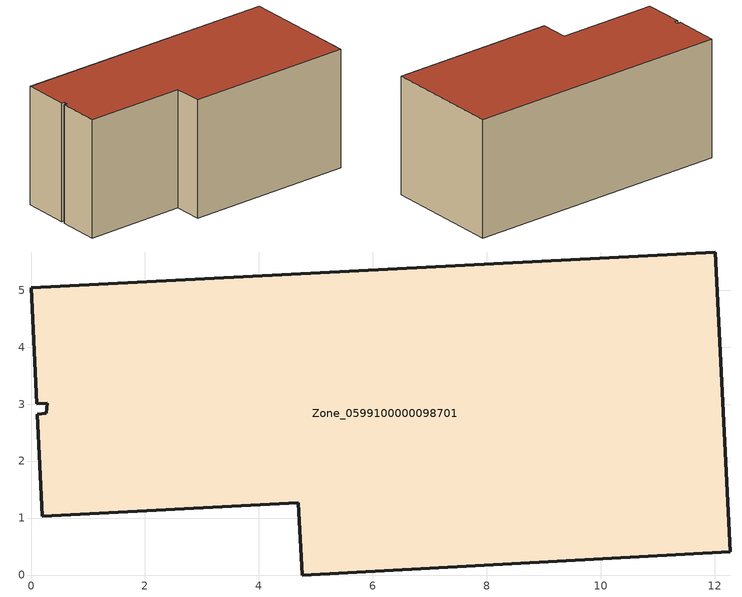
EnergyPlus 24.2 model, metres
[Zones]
Zone_0599100000098701
 floor ground (C_G): 0,5.04 12.01,5.67 12.28,0.41 4.76,0 4.69,1.27 0.2,1.03 0.11,2.82 0.26,2.84 0.28,3.02 0.1,3.01 z0
 wall outside (C_F): 12.01,5.67 0,5.04 0.1,3.01 0.28,3.02 0.26,2.84 0.11,2.82 0.2,1.03 4.69,1.27 4.76,0 12.28,0.41 12.01,5.67 z0:5.35
 roof outside (C_R): 0.28,3.02 0.26,2.84 0.11,2.82 0.2,1.03 4.69,1.27 4.76,0 12.28,0.41 12.01,5.67 0,5.04 0.1,3.01 z5.35
[BUILDING]
Pand.0599100000098701: North Axis=0; Terrain=City; Loads Convergence Tolerance Value=0.04; Temperature Convergence Tolerance Value=0.4; Solar Distribution=FullExterior; Maximum Number of Warmup Days=25; Minimum Number of Warmup Days=1
[Site:Location]
Rotterdam.The.Hague.AP_ZH_NLD Design_Conditions: Latitude=51.96; Longitude=4.45; Time Zone=1; Elevation=-4.5
[SITE:GROUNDTEMPERATURE:BUILDINGSURFACE]
18, 18, 18, 18, 18, 18, 18, 18, 18, 18, 18, 18
[MATERIAL] Thermal Absorptance=0.9; Solar Absorptance=0.7; Visible Absorptance=0.7
Name | Roughness | Thickness | Conductivity | Density | Specific Heat
G.D.1965 | MediumSmooth | 0.15 | 1 | 540 | 1210
F.D.1965 | Rough | 0.3 | 0.857143 | 1920 | 840
R.D.1965 | MediumRough | 0.2 | 0.08 | 1500 | 1000
[CONSTRUCTION]
C_G: G.D.1965
C_F: F.D.1965
C_R: R.D.1965
[ZONE]
Zone_0599100000098701: Type=1; Multiplier=1; Ceiling Height=Autocalculate; Volume=Autocalculate; Floor Area=autocalculate; Part of Total Floor Area=Yes
[ZONEINFILTRATION:DESIGNFLOWRATE]
Infil_Zone_0599100000098701: Zone or ZoneList or Space or SpaceList=Zone_0599100000098701; Schedule=AlwaysOn; Design Flow Rate Calculation Method=Flow/Area; Flow Rate per Floor Area=0.0042; Constant Term Coefficient=1; Temperature Term Coefficient=0; Velocity Term Coefficient=0; Velocity Squared Term Coefficient=0
[HVACTEMPLATE:ZONE:IDEALLOADSAIRSYSTEM]
Zone_0599100000098701: Maximum Heating Supply Air Temperature=50; Minimum Cooling Supply Air Temperature=13; Maximum Heating Supply Air Humidity Ratio=0.0156; Minimum Cooling Supply Air Humidity Ratio=0.0077; Heating Limit=NoLimit; Cooling Limit=NoLimit; Dehumidification Control Type=ConstantSensibleHeatRatio; Cooling Sensible Heat Ratio=0.7; Dehumidification Setpoint=60; Humidification Control Type=None; Humidification Setpoint=30; Outdoor Air Method=None; Outdoor Air Flow Rate per Person=0.00944; Outdoor Air Flow Rate per Zone Floor Area=0; Outdoor Air Flow Rate per Zone=0; Demand Controlled Ventilation Type=None; Outdoor Air Economizer Type=NoEconomizer; Heat Recovery Type=None; Sensible Heat Recovery Effectiveness=0.7; Latent Heat Recovery Effectiveness=0.65
[ZONECONTROL:THERMOSTAT]
ThermostatControl_Zone_0599100000098701: Zone or ZoneList=Zone_0599100000098701; Control Type Schedule=DualSetpointControlType; Control 1=Thermostat_Zone_0599100000098701; Temperature Difference Between Cutout And Setpoint=0
[THERMOSTATSETPOINT:DUALSETPOINT]
Thermostat_Zone_0599100000098701: Heating Setpoint Temperature Schedule=HeatingSetpoint_Zone_0599100000098701; Cooling Setpoint Temperature Schedule=CoolingSetpoint_Zone_0599100000098701
[SCHEDULE:COMPACT]
HeatingSetpoint_Zone_0599100000098701: Through: 12/31, For: AllDays, Until: 24:00, 21
CoolingSetpoint_Zone_0599100000098701: Through: 12/31, For: AllDays, Until: 24:00, 24
DualSetpointControlType: Through: 12/31, For: AllDays, Until: 24:00, 4
AlwaysOn: Through: 12/31, For: AllDays, Until: 24:00, 1
